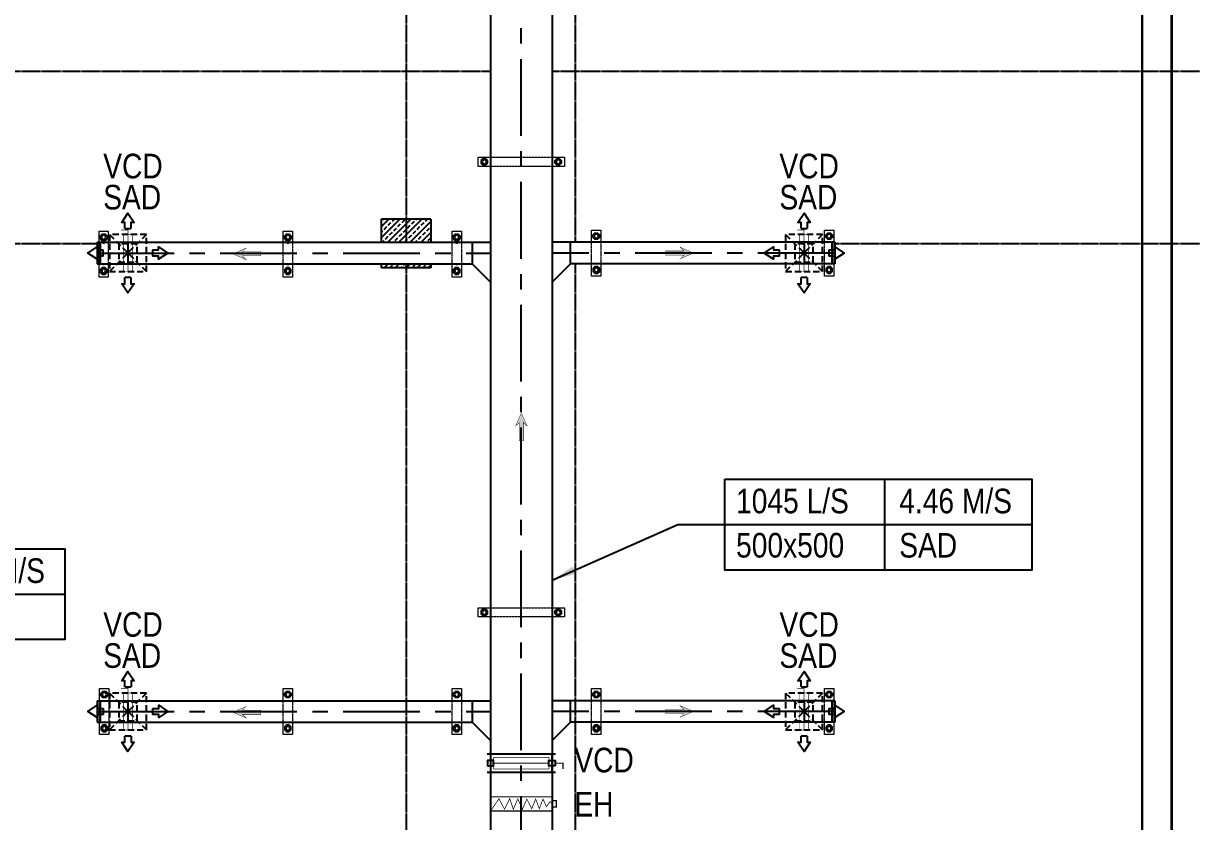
# Model space of a CAD drawing. Header units: metres. Extents: x 841183 to 1048542, y 259326 to 317714.
# Drawn here: x 936224 to 945726, y 301725 to 308222 of the extents above; entities that cross this region are included whole.
import ezdxf

# ---------------------------------------------------------------- set-up
doc = ezdxf.new("R2010")
doc.units = ezdxf.units.M
doc.set_wipeout_variables(frame=1)
for name, pattern in [('CENTER', [2, 1.25, -0.25, 0.25, -0.25]), ('DASHED', [0.75, 0.5, -0.25]), ('HIDDEN', [0.375, 0.25, -0.125]), ('PHANTOM', [2.5, 1.25, -0.25, 0.25, -0.25, 0.25, -0.25]), ('VILLA AXIS$0$CENTER', [2, 1.25, -0.25, 0.25, -0.25])]:
    doc.linetypes.add(name, pattern=pattern)
doc.layers.add('0_ARROW', color=20, linetype='Continuous', lineweight=0)
doc.layers.add('HANGER', color=252, linetype='Continuous', lineweight=0)
for name, color, linetype in [('0_DAMPERS', 160, 'Continuous'), ('0_ELECTRIC HEATERS IN DUCTS', 10, 'Continuous'), ('1-TEXT', 3, 'Continuous'), ('A-AXIS LINE', 253, 'Continuous'), ('G-COL', 252, 'Continuous'), ('PAMCAD-PROJECTION', 7, 'Continuous'), ('RETURN AIR DUCT', 160, 'HIDDEN'), ('SUPPLY AIR DUCT', 82, 'Continuous')]:
    doc.layers.add(name, color=color, linetype=linetype)
for name, color, linetype, transparency in [('A-REFLECT DOWN', 252, 'Continuous', 0.6), ('CENTER LINE', 252, 'CENTER', 0.6), ('G-HATCH-COL-WALL', 253, 'Continuous', 0.6)]:
    doc.layers.add(name, color=color, linetype=linetype, transparency=transparency)
doc.layers.add('SAD', color=1, linetype='Continuous', true_color=0xff0000)
doc.layers.add('VCD', color=5, linetype='HIDDEN', true_color=0x0000ff)
doc.styles.get("Standard").update_dxf_attribs({"font": 'ARIALN.TTF'})
doc.dimstyles.get("Standard").update_dxf_attribs({"dimtxt": 200, "dimasz": 150, "dimexe": 150, "dimexo": 150, "dimgap": 100, "dimtad": 0, "dimtih": 1, "dimtoh": 1, "dimdec": 0, "dimzin": 0, "dimdsep": 46, "dimtxsty": 'Standard', "dimcen": 0.09, "dimadec": 0, "dimazin": 0, "dimtfac": 1, "dimtdec": 0, "dimtofl": 0, "dimtmove": 0, "dimatfit": 3, "dimfxl": 1, "dimtolj": 1, "dimtzin": 0, "dimarcsym": 0})

# ---------------------------------------------------------------- blocks, each defined once
blk = doc.blocks.new('*U38')
at = {"layer": 'SAD', "ltscale": 20}
for points in [[(-25, -62.5), (-25, -12.5), (-50, -12.5), (0, 62.5), (50, -12.5), (25, -12.5), (25, -62.5)], [(-25, -62.5), (25, -62.5)]]:
    blk.add_lwpolyline(points, dxfattribs=at)
blk = doc.blocks.new('*U39')
at = {"layer": 'SAD', "color": 0, "linetype": 'ByBlock', "lineweight": -2, "transparency": 16777216}
blk.add_blockref('*U38', (1261177.7, 298774.3), dxfattribs=at)
for p, rotation in [((1260915.2, 298511.8), 90.00000000000001), ((1261440.2, 298511.8), 270), ((1261177.7, 298249.3), 180)]:
    blk.add_blockref('*U38', p, dxfattribs=dict(at, rotation=rotation))
blk = doc.blocks.new('SAD')
at = {"layer": 'SAD', "linetype": 'DASHED', "ltscale": 100}
for points in [[(-150, -150), (150, -150), (150, 150), (-150, 150)], [(-75, -75), (75, -75), (75, 75), (-75, 75)]]:
    blk.add_lwpolyline(points, close=True, dxfattribs=at)
for points in [[(-150, 150), (150, -150)], [(150, 150), (-150, -150)]]:
    blk.add_lwpolyline(points, dxfattribs=at)
at = {"layer": 'VCD', "ltscale": 150, "const_width": 5}
for points in [[(-56.2, 187.5), (-12.5, 187.5), (0, 187.5), (0, 150)], [(-37.5, 150), (-37.5, -150)], [(-37.5, 150), (37.5, 150)], [(0, 150), (0, -150)], [(37.5, -150), (37.5, 150)], [(-37.5, -150), (37.5, -150)]]:
    blk.add_lwpolyline(points, dxfattribs=at)
at = {"layer": 'SAD'}
blk.add_blockref('*U39', (-1261177.7, -298511.8), dxfattribs=at)
blk = doc.blocks.new('*U41')
at = {"layer": '0_DAMPERS', "const_width": 15}
for points in [[(13339.7, -17705.2), (13899.7, -17705.2)], [(13369.7, -17855.2), (13369.7, -17705.2)], [(13869.7, -17855.2), (13869.7, -17705.2)], [(13339.7, -17855.2), (13899.7, -17855.2)]]:
    blk.add_lwpolyline(points, dxfattribs=at)
at = {"layer": '0_DAMPERS', "color": 8}
for points in [[(13344.7, -17802.7), (13394.7, -17802.7), (13394.7, -17757.7), (13344.7, -17757.7)], [(13894.7, -17802.7), (13844.7, -17802.7), (13844.7, -17757.7), (13894.7, -17757.7)]]:
    blk.add_lwpolyline(points, close=True, dxfattribs=at)
at = {"layer": '0_DAMPERS', "color": 8, "linetype": 'HIDDEN', "ltscale": 150, "const_width": 5}
blk.add_lwpolyline([(13394.7, -17827.7), (13844.7, -17827.7), (13844.7, -17732.7), (13394.7, -17732.7)], close=True, dxfattribs=at)
at = {"layer": '0_DAMPERS', "linetype": 'PHANTOM', "ltscale": 100, "const_width": 10}
blk.add_lwpolyline([(13844.7, -17780.2), (13394.7, -17780.2)], dxfattribs=at)
at = {"layer": '0_DAMPERS', "ltscale": 100, "const_width": 10}
blk.add_lwpolyline([(13894.7, -17780.2), (13959, -17780.2), (13959, -17828)], dxfattribs=at)
blk = doc.blocks.new('0_ELECTRIC HEATER')
at = {"layer": '0_ELECTRIC HEATERS IN DUCTS', "const_width": 25}
for points in [[(-700, 300), (-700, 0), (600, 0), (600, 300)], [(600, 83.5), (690, 83.5), (690, 216.5), (600, 216.5)]]:
    blk.add_lwpolyline(points, close=True, dxfattribs=at)
at = {"layer": '0_ELECTRIC HEATERS IN DUCTS', "const_width": 15}
blk.add_lwpolyline([(600, 150), (555, 197), (483.5, 93.5), (408.5, 251), (331, 46), (254, 255.5), (171, 47), (67.5, 252), (-26.5, 37.5), (-124, 255.5), (-219.5, 34.5), (-294, 260), (-406.5, 39), (-522.5, 258.5), (-700, 0)], dxfattribs=at)
blk = doc.blocks.new('*U83')
at = {"layer": 'HANGER', "ltscale": 20}
for points in [[(0, 75), (-200, 75), (-200, -75), (0, -75)], [(0, -15), (0, 15)], [(350, -75), (550, -75), (550, 75), (350, 75)], [(350, -15), (350, 15)]]:
    blk.add_lwpolyline(points, dxfattribs=at)
for points in [[(-77, 56), (-123, 56), (-156, 23), (-156, -23), (-123, -56), (-77, -56), (-44, -23), (-44, 23)], [(427, 56), (473, 56), (506, 23), (506, -23), (473, -56), (427, -56), (394, -23), (394, 23)]]:
    blk.add_lwpolyline(points, close=True, dxfattribs=at)
at = {"layer": 'HANGER', "linetype": 'HIDDEN', "ltscale": 0.0008}
for points in [[(350, 75), (0, 75)], [(0, -75), (350, -75)]]:
    blk.add_lwpolyline(points, dxfattribs=at)
at = {"layer": 'HANGER', "ltscale": 20}
for centre, radius in [((-100, 0), 45), ((-100, 0), 30), ((450, 0), 45), ((450, 0), 30)]:
    blk.add_circle(centre, radius, dxfattribs=at)
blk = doc.blocks.new('0-ARROW-3')
at = {"layer": '0_ARROW', "true_color": 0xc8c8c8}
h = blk.add_hatch(dxfattribs=at)
h.set_pattern_fill('ANSI31', color=9)
h.set_pattern_definition([(45, (-4415, 43046), (-0.08838834765, 0.08838834765), [])])
h.paths.add_polyline_path([(-512, -108), (-711, -313), (0, 0), (-711, 313), (-512, 108), (-1490, 108), (-1490, -108)])
at = {"layer": '0_ARROW', "const_width": 20}
blk.add_lwpolyline([(-1490, -108), (-512, -108), (-711, -313), (0, 0), (-711, 313), (-512, 108), (-1490, 108)], close=True, dxfattribs=at)
blk = doc.blocks.new('*U90')
at = {"layer": 'HANGER', "ltscale": 20}
for points in [[(0, 75), (-200, 75), (-200, -75), (0, -75)], [(0, -15), (0, 15)], [(1000, -75), (1200, -75), (1200, 75), (1000, 75)], [(1000, -15), (1000, 15)]]:
    blk.add_lwpolyline(points, dxfattribs=at)
for points in [[(-77, 56), (-123, 56), (-156, 23), (-156, -23), (-123, -56), (-77, -56), (-44, -23), (-44, 23)], [(1077, 56), (1123, 56), (1156, 23), (1156, -23), (1123, -56), (1077, -56), (1044, -23), (1044, 23)]]:
    blk.add_lwpolyline(points, close=True, dxfattribs=at)
at = {"layer": 'HANGER', "linetype": 'HIDDEN', "ltscale": 0.0008}
for points in [[(1000, 75), (0, 75)], [(0, -75), (1000, -75)]]:
    blk.add_lwpolyline(points, dxfattribs=at)
at = {"layer": 'HANGER', "ltscale": 20}
for centre, radius in [((-100, 0), 45), ((-100, 0), 30), ((1100, 0), 45), ((1100, 0), 30)]:
    blk.add_circle(centre, radius, dxfattribs=at)
blk = doc.blocks.new('A$C10b3fa2f')
at = {"layer": 'A-REFLECT DOWN'}
h = blk.add_hatch(dxfattribs=at)
h.set_pattern_fill('AR-HBONE', color=256, scale=75, style=0)
h.set_pattern_definition([(45, (-872853.3, -501345.44), (0, 424.26407), [900, -300]), (135, (-872641.16, -501133.3), (3e-14, 424.26407), [900, -300])])
h.paths.add_polyline_path([(-40951.9, -7637.1), (-40445.1, -7637.1), (-40278.2, -7926.1), (-40445.1, -8215.1), (-40951.9, -8215.1), (-41118.8, -7926.1)])
edge = h.paths.add_edge_path()
edge.add_line((-40250.6, -6912.7), (-42275.6, -6912.7))
edge.add_line((-42275.6, -6912.7), (-42275.6, -105.8))
edge.add_line((-42275.6, -105.8), (-42275.6, 38.9))
edge.add_line((-42275.6, 38.9), (-43125, 38.9))
edge.add_line((-43125, 38.9), (-43125, -30517.1))
edge.add_line((-43125, -30517.1), (-43000, -30517.1))
edge.add_line((-43000, -30517.1), (-43000, -32386.1))
edge.add_line((-43000, -32386.1), (-6450, -32386.1))
edge.add_arc((-6450, -25886.1), 6500, 270, 360)
edge.add_line((50, -25886.1), (50, -22117.5))
edge.add_line((50, -22117.5), (-3025.4, -22117.5))
edge.add_line((-3025.4, -22117.5), (-3025.4, -31367.5))
edge.add_line((-3025.4, -31367.5), (-37875.6, -31367.3))
edge.add_line((-37875.6, -31367.3), (-37875.6, -22117.5))
edge.add_line((-37875.6, -22117.5), (-40250.6, -22117.5))
edge.add_line((-40250.6, -22117.5), (-40250.6, -6912.7))
blk = doc.blocks.new('A$Cef9c9996')
at = {"layer": 'A-REFLECT DOWN'}
h = blk.add_hatch(dxfattribs=at)
h.set_pattern_fill('AR-HBONE', color=256, scale=75, style=0)
h.set_pattern_definition([(45, (-873053.33, -501634.64), (0, 424.26407), [900, -300]), (135, (-872841.2, -501422.5), (3e-14, 424.26407), [900, -300])])
h.paths.add_polyline_path([(-41151.96082, -7926.32103), (-40645.1139, -7926.32103), (-40478.26212, -8215.31679), (-40645.1139, -8504.31255), (-41151.96082, -8504.31255), (-41318.8126, -8215.31679)])
edge = h.paths.add_edge_path()
edge.add_line((-40450.61533, -7201.94287), (-42475.61533, -7201.94287))
edge.add_line((-42475.61533, -7201.94287), (-42475.61533, -394.99875))
edge.add_line((-42475.61533, -394.99875), (-42475.61533, -250.33845))
edge.add_line((-42475.61533, -250.33845), (-43325.04045, -250.33845))
edge.add_line((-43325.04045, -250.33845), (-43325.03899, -30806.27827))
edge.add_line((-43325.03899, -30806.27827), (-43200.04115, -30806.27827))
edge.add_line((-43200.04115, -30806.27827), (-43200.04115, -32675.32518))
edge.add_line((-43200.04115, -32675.32518), (-6650.05266, -32675.32518))
edge.add_arc((-6650.05266, -26175.32518), 6500, 270, 360)
edge.add_line((-150.05266, -26175.32518), (-150.05266, -22406.69091))
edge.add_line((-150.05266, -22406.69091), (-3225.46308, -22406.69091))
edge.add_line((-3225.46308, -22406.69091), (-3225.46308, -31656.6906))
edge.add_line((-3225.46308, -31656.6906), (-38075.61537, -31656.47599))
edge.add_line((-38075.61537, -31656.47599), (-38075.61537, -22406.6906))
edge.add_line((-38075.61537, -22406.6906), (-40450.61533, -22406.6906))
edge.add_line((-40450.61533, -22406.6906), (-40450.61533, -7201.94287))
at = {"layer": 'G-HATCH-COL-WALL'}
h = blk.add_hatch(dxfattribs=at)
h.set_pattern_fill('ANSI33', color=256, scale=10)
h.set_pattern_definition([(45, (-959189.83, -309197.14), (-44.9012806, 44.9012806), []), (45, (-959144.926, -309197.14), (-44.9012806, 44.9012806), [31.75, -15.875])])
h.paths.add_polyline_path([(-24761.77665, -5527.23283), (-25161.77665, -5527.23283), (-25161.77665, -5727.23283), (-24761.77665, -5727.23283)])
h.paths.add_polyline_path([(-24761.77665, -5327.23283), (-25161.77665, -5327.23283), (-25161.77665, -5527.23283), (-24761.77665, -5527.23283)])
at = {"layer": 'A-AXIS LINE', "linetype": 'VILLA AXIS$0$CENTER', "ltscale": 4}
for p, q in [((-24961.94647, 4858.12244, 0.00009), (-24961.94647, -22411.638, -19.08565)), ((-23585.4388, 4858.12244, 0.44256), (-23585.4388, -22820.53741, -19.08566)), ((-40765.74437, -4124.99875, -113.58086), (8014.64756, -4124.99875, 0.00009)), ((-40765.74437, -5527.23283, 68.05342), (8014.64756, -5527.23283, 68.05342))]:
    blk.add_line(p, q, dxfattribs=at)
at = {"layer": 'G-COL', "linetype": 'HIDDEN', "ltscale": 5, "elevation": -91.70241}
blk.add_lwpolyline([(-25161.77665, -5327.23283), (-24761.77665, -5327.23283), (-24761.77665, -5727.23283), (-25161.77665, -5727.23283)], close=True, dxfattribs=at)
at = {"layer": 'RETURN AIR DUCT', "linetype": 'PHANTOM', "ltscale": 500, "const_width": 20, "elevation": 98.46183}
for points in [[(-18975.09546, -374.99875), (-24661.94647, -374.99875), (-24661.94647, -574.99875), (-25261.94647, -574.99875), (-25261.94647, -374.99875), (-29974.19629, -374.99875), (-29974.19629, -10836.69031), (-25262.09353, -10836.69031), (-25262.09353, -10476.69012), (-24662.09353, -10477.09919), (-24662.09353, -10836.69031), (-18975.09546, -10836.69031), (-18975.09546, -374.99875)], [(-9716.07185, -374.99875), (-10976.07222, -374.99875), (-10976.07222, -574.99875), (-11576.07222, -574.99875), (-11576.07222, -374.99274), (-18070.09546, -374.99274), (-18070.09546, -574.99274), (-18670.09546, -574.99274), (-18670.09546, -374.99875), (-18735.09546, -374.99875), (-18735.09546, -10836.68464), (-18670.09546, -10836.68464), (-18670.09546, -10496.68442), (-18670.09546, -10476.68442), (-18070.09546, -10476.68442), (-18070.09548, -10836.68468), (-11576.07222, -10836.68475), (-11576.07222, -10476.69043), (-10976.07222, -10476.69043), (-10976.07222, -10836.68454), (-9716.07919, -10836.68542), (-9716.07185, -374.99875)]]:
    blk.add_lwpolyline(points, close=True, dxfattribs=at)
blk = doc.blocks.new('*U55')
at = {"color": 255}
blk.add_wipeout([(1758, 1026), (4879, 1026), (4879, 102), (1758, 102)], dxfattribs=at)
blk.add_lwpolyline([(1758, 1026), (4879, 1026), (4879, 102), (1758, 102)], close=True)
for points in [[(3379, 1026), (3379, 102)], [(1758, 564), (4879, 564)]]:
    blk.add_lwpolyline(points)
at = {"layer": 'SUPPLY AIR DUCT'}
for tag, p in [('L/S', (1871, 679)), ('M/S', (3530, 679)), ('SIZE', (1871, 229)), ('SAD', (3530, 229))]:
    blk.add_attdef(tag, p, '', height=250, dxfattribs=at)
blk.add_leader([(0, 0), (1278, 566), (1758, 564)], dimstyle='Standard', override={"dimasz": 250, "dimgap": 100, "dimtad": 0})

msp = doc.modelspace()

# ---------------------------------------------------------------- block references
at = {"layer": 'PAMCAD-PROJECTION', "color": 6}
msp.add_blockref('A$Cef9c9996', (964298.7, 311958.9, -97.8), dxfattribs=at)

# ---------------------------------------------------------------- next in the draw order: block references
at = {"color": 2}
msp.add_blockref('A$C10b3fa2f', (964098.7, 311683.9, -103.7), dxfattribs=at)

# ---------------------------------------------------------------- next in the draw order: wipeouts: each hides what was drawn before it
at = {"color": 255}
msp.add_wipeout([(958608.6, 291727.2), (958608.6, 291027.2), (939689.4, 291027.2), (939189.4, 291002.2), (928141.7, 291002.2), (928036.7, 291003.4), (927883.7, 291026.1), (927665, 291105.8), (927434.5, 291270.1), (927315.2, 291414.2), (927223.8, 291580.3), (927167.6, 291750.9), (927141.7, 291977.2), (927141.7, 296242.2), (927125.2, 296310.5), (927107.2, 296337.8), (927076.6, 296365.8), (927011.2, 296392.2), (926991.7, 296392.2), (926991.7, 297392.2), (927018.6, 297395.9), (927062.4, 297421.5), (927083.1, 297451.7), (927091.7, 297492.2), (927091.7, 299557.2), (927079.2, 299626.7), (927052.9, 299675.4), (927022.6, 299708.3), (927012.2, 299716.8), (927000.6, 299724.9), (926947.3, 299749.3), (926899.5, 299757.2), (926575.9, 299757.2), (926575.9, 300007.2), (926899.5, 300007.2), (926975.9, 299999.2), (927060.4, 299974.4), (927108.8, 299951.4), (927147, 299927.8), (927192.7, 299891.7), (927259.6, 299816.3), (927295.6, 299870.3), (927357, 299948.7), (927440.1, 300035.4), (927529.6, 300110.7), (927750.7, 300239.9), (927908.4, 300295.1), (928078.7, 300326.4), (928191.7, 300332.2), (928364.6, 300332.2), (928523.1, 300332.2), (929080.6, 300332.2), (929330.6, 300582.2), (929330.6, 302572.1), (929130.6, 302772.1), (927101.1, 302772.1), (927101.1, 303022.1), (929330.6, 303022.1), (929330.6, 305636.6), (929480.6, 306136.6), (929480.6, 308560.9), (929480.6, 310583.9), (929780.6, 310583.9), (929780.6, 306136.6), (929930.6, 305636.6), (929930.6, 300332.2), (930756.5, 300332.2), (931256.5, 300307.2), (932108.8, 300307.2), (932358.8, 300557.2), (932358.8, 305850.2), (932658.8, 305850.2), (932658.8, 300582.2), (932658.8, 300307.2), (939774.1, 300307.2), (940024.1, 300557.2), (940024, 306115.6), (939874, 306265.6), (936824.6, 306265.6), (936824.6, 306440.6), (940024.1, 306440.6), (940024.1, 309771.3), (940524.1, 309771.3), (940524, 306440.6), (942824.1, 306440.6), (942824.1, 306265.6), (940674, 306265.6), (940524, 306115.6), (940524.1, 300307.2), (942231.5, 300307.2), (942731.5, 300257.2), (949523.2, 300257.2), (949773.2, 300507.2), (949773.2, 309212.6), (950373.2, 309212.6), (950373.2, 300257.2), (951436.5, 300257.2), (951936.5, 300132.2), (956072.7, 300132.2), (956322.7, 300382.2), (956322.7, 310583.9), (956722.7, 310583.9), (956722.7, 300132.2), (957318.4, 300132.2), (957818.4, 300007.2), (960069.9, 300007.2), (960069.9, 299757.2), (957818.4, 299757.2), (957318.4, 299632.2), (951936.5, 299632.2), (951436.5, 299507.2), (942731.5, 299507.2), (942231.5, 299457.2), (931256.5, 299457.2), (930757.7, 299432.3), (928191.7, 299432.2), (928140.1, 299425.4), (928082.7, 299399.9), (928026.9, 299345.6), (927995.4, 299270.5), (927991.7, 297492.2), (927999.9, 297452.4), (928020.9, 297421.5), (928046.6, 297402.9), (928091.7, 297392.2), (928091.7, 296392.2), (928029.1, 296378.5), (927985.6, 296348.3), (927959.2, 296312.7), (927945.7, 296277), (927941.7, 296242.2), (927941.7, 291977.2), (927952.2, 291913.2), (928000.2, 291835.8), (928066.4, 291780.6), (928141.7, 291752.2), (939189.4, 291752.2), (939689.4, 291727.2)], dxfattribs=at)

# ---------------------------------------------------------------- next in the draw order: linework, layer by layer
at = {"layer": 'CENTER LINE', "ltscale": 500, "elevation": -29.9}
for points in [[(940274.1, 300307.2), (940274.1, 309796.4)], [(936824.6, 306353.1), (940024, 306353.1)], [(942824.1, 306353.1), (940524, 306353.1)], [(936824.6, 302622.2), (940024.1, 302622.2)], [(942824.1, 302622.2), (940524.1, 302622.2)]]:
    msp.add_lwpolyline(points, dxfattribs=at)
at = {"layer": 'SUPPLY AIR DUCT', "elevation": -29.9}
for points in [[(936824.6, 309996.4), (939904.1, 309996.4, -0.414214), (940024.1, 309876.4), (940024.1, 300557.2)], [(942824.1, 309996.4), (940644.1, 309996.4, 0.414214), (940524.1, 309876.4), (940524.1, 300307.2)]]:
    msp.add_lwpolyline(points, format="xyb", dxfattribs=at)
for points in [[(936824.6, 306440.6), (940024, 306440.6)], [(936824.6, 306440.6), (936824.6, 306265.6)], [(936849.6, 306440.6), (936849.6, 306265.6)], [(937074.4, 306440.6), (937074.4, 306265.6)], [(939874, 306440.6), (939874, 306265.6)], [(942824.1, 306440.6), (940524, 306440.6)], [(940674, 306265.6), (940674, 306440.6)], [(942574, 306440.6), (942574, 306265.6)], [(942799.1, 306440.6), (942799.1, 306265.6)], [(942824.1, 306440.6), (942824.1, 306265.6)], [(936824.6, 306265.6), (939874, 306265.6)], [(939874, 306265.6), (940024, 306115.6)], [(940674, 306265.6), (940524, 306115.6)], [(942824.1, 306265.6), (940674, 306265.6)], [(936824.6, 302709.7), (940024.1, 302709.7)], [(936824.6, 302709.7), (936824.6, 302534.7)], [(936849.6, 302709.7), (936849.6, 302534.7)], [(937074.6, 302709.7), (937074.6, 302534.7)], [(939874.1, 302709.7), (939874.1, 302534.7)], [(942824.1, 302709.7), (940524.1, 302709.7)], [(940674.1, 302534.7), (940674.1, 302709.7)], [(942574.1, 302709.7), (942574.1, 302534.7)], [(942799.1, 302709.7), (942799.1, 302534.7)], [(942824.1, 302709.7), (942824.1, 302534.7)], [(936824.6, 302534.7), (939874.1, 302534.7)], [(939874.1, 302534.7), (940024.1, 302384.7)], [(940674.1, 302534.7), (940524.1, 302384.7)], [(942824.1, 302534.7), (940674.1, 302534.7)]]:
    msp.add_lwpolyline(points, dxfattribs=at)

# ---------------------------------------------------------------- next in the draw order: block references
at = {"xscale": 0.8, "yscale": 0.8, "zscale": 0.8}
msp.add_blockref('*U55', (932658.8, 303125.2, -127.8), dxfattribs=at).add_auto_attribs({'SAD': 'SAD', 'SIZE': '300x250', 'M/S': '2.61 M/S', 'L/S': '183.1 L/S'})
at = {"layer": '0_ARROW', "xscale": 0.1524, "yscale": 0.1524, "zscale": 0.1524}
for p, rotation in [((937928.3, 306346.1, -29.9), 180), ((940274.1, 305051.8, -29.9), 90), ((937928.3, 302615.3, -29.9), 180)]:
    msp.add_blockref('0-ARROW-3', p, dxfattribs=dict(at, rotation=rotation))
for p in [(941674, 306353.1, -29.9), (941674, 302622.2, -29.9)]:
    msp.add_blockref('0-ARROW-3', p, dxfattribs=at)
at = {"layer": '0_DAMPERS'}
msp.add_blockref('*U41', (926654.3, 319981.7, -29.9), dxfattribs=at)
at = {"layer": '0_ELECTRIC HEATERS IN DUCTS', "xscale": 0.3846153846153927, "yscale": 0.3846153846153927, "zscale": 0.3846153846153927}
msp.add_blockref('0_ELECTRIC HEATER', (940293.3, 301812.2, -29.9), dxfattribs=at)
at = {"layer": 'HANGER', "xscale": -0.5, "yscale": 0.5, "zscale": 0.5}
for p in [(940524.1, 307095.7, -58.6), (940524.1, 303428.6, -29.9)]:
    msp.add_blockref('*U90', p, dxfattribs=at)
at = {"layer": 'HANGER', "xscale": -0.5, "yscale": 0.5, "zscale": 0.5, "rotation": 90}
for p in [(940883.4, 306440.6, -29.9), (942777.8, 306440.6, -29.9), (936877, 306431.7, -29.9), (938375.3, 306431.7, -29.9), (939748.8, 306431.7, -29.9), (936882, 302709.7, -29.9), (938375.4, 302709.7, -29.9), (939749, 302709.7, -29.9), (940883.4, 302709.7, -29.9), (942777.8, 302709.7, -29.9)]:
    msp.add_blockref('*U83', p, dxfattribs=at)
at = {"layer": 'SAD'}
for p in [(937074.4, 306353, -29.9), (942574, 306353, -29.9), (942574.1, 302622.2, -29.9)]:
    msp.add_blockref('SAD', p, dxfattribs=at)
at = {"layer": 'SUPPLY AIR DUCT'}
msp.add_blockref('SAD', (937074.6, 302622.2, -29.9), dxfattribs=at)

# ---------------------------------------------------------------- next in the draw order: texts
at = {"layer": '1-TEXT', "color": 0}
for s, p in [('VCD', (936873.8, 306961.1)), ('VCD', (942373.4, 306961.1)), ('SAD', (936873.8, 306708)), ('SAD', (942373.4, 306708)), ('VCD', (936874, 303230.2)), ('VCD', (942373.5, 303230.2)), ('SAD', (936874, 302977.2)), ('SAD', (942373.5, 302977.2)), ('VCD', (940705.4, 302126.5, -29.9)), ('EH', (940705.4, 301767.2, -29.9))]:
    msp.add_text(s, height=200, dxfattribs=at).set_placement(p)

# ---------------------------------------------------------------- next in the draw order: block references
at = {"xscale": 0.8, "yscale": 0.8, "zscale": 0.8}
msp.add_blockref('*U55', (940524.1, 303691.7, -59.7), dxfattribs=at).add_auto_attribs({'SAD': 'SAD', 'SIZE': '500x500', 'M/S': '4.46 M/S', 'L/S': '1045 L/S'})

doc.saveas('drawing.dxf')
